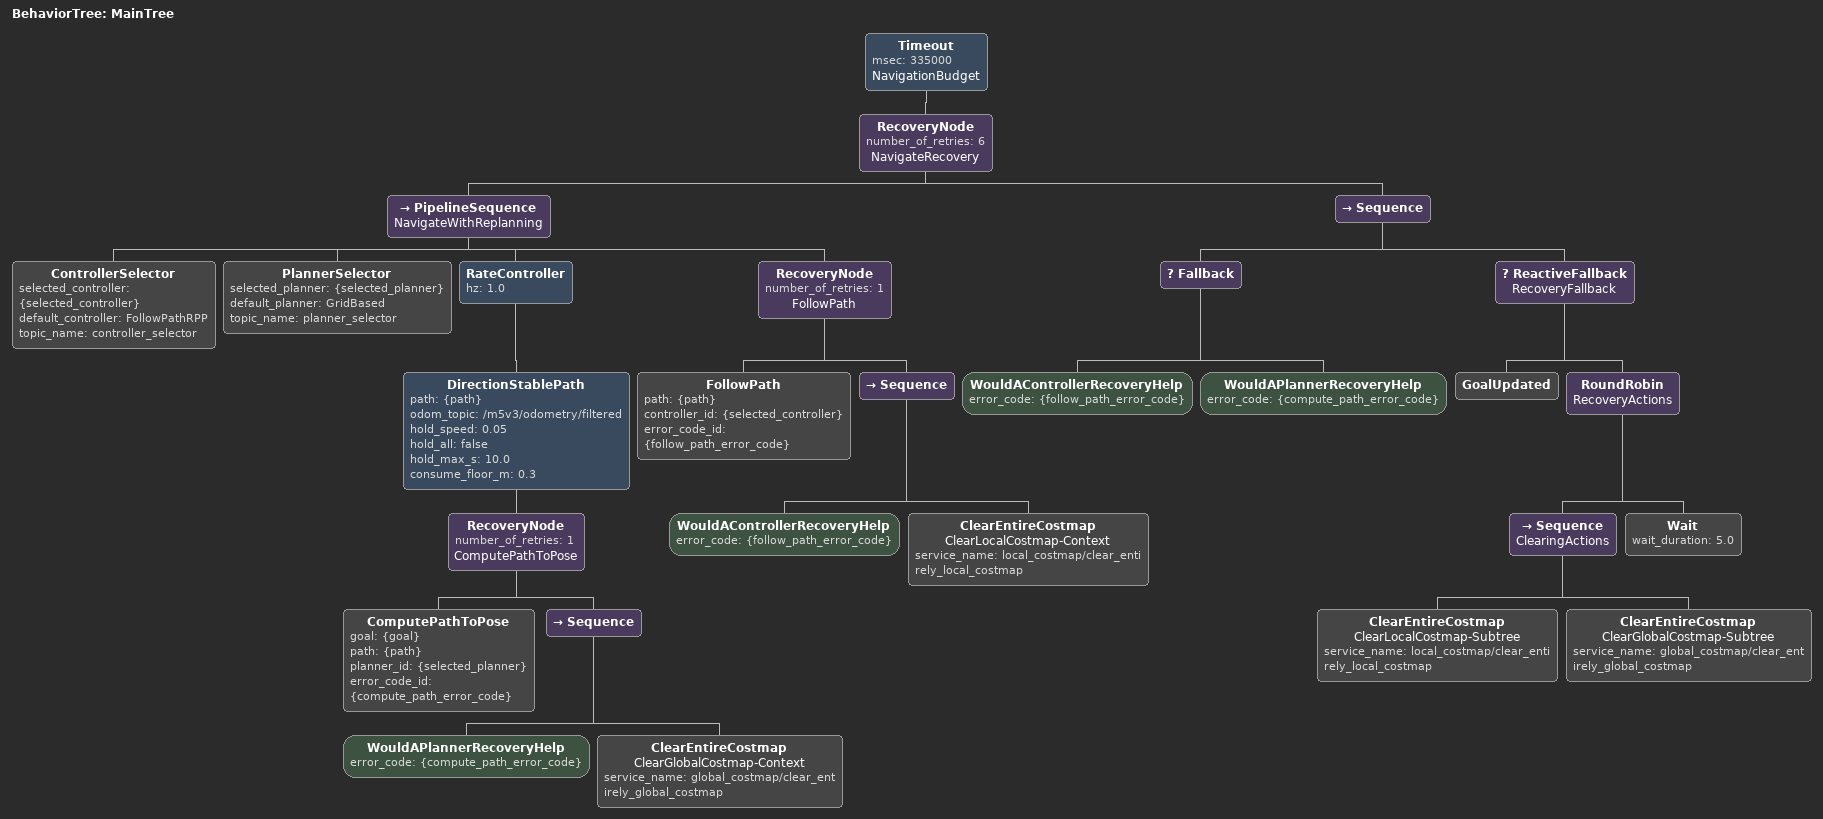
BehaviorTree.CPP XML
<root BTCPP_format="4" main_tree_to_execute="MainTree">
  <BehaviorTree ID="MainTree">
    <Timeout msec="335000" name="NavigationBudget">
      <RecoveryNode number_of_retries="6" name="NavigateRecovery">
        <PipelineSequence name="NavigateWithReplanning">
          <ControllerSelector selected_controller="{selected_controller}" default_controller="FollowPathRPP" topic_name="controller_selector"/>
          <PlannerSelector selected_planner="{selected_planner}" default_planner="GridBased" topic_name="planner_selector"/>
          <RateController hz="1.0">
            <DirectionStablePath path="{path}" odom_topic="/m5v3/odometry/filtered" hold_speed="0.05" hold_all="false" hold_max_s="10.0" consume_floor_m="0.3">
              <RecoveryNode number_of_retries="1" name="ComputePathToPose">
                <ComputePathToPose goal="{goal}" path="{path}" planner_id="{selected_planner}" error_code_id="{compute_path_error_code}"/>
                <Sequence>
                  <WouldAPlannerRecoveryHelp error_code="{compute_path_error_code}"/>
                  <ClearEntireCostmap name="ClearGlobalCostmap-Context" service_name="global_costmap/clear_entirely_global_costmap"/>
                </Sequence>
              </RecoveryNode>
            </DirectionStablePath>
          </RateController>
          <RecoveryNode number_of_retries="1" name="FollowPath">
            <FollowPath path="{path}" controller_id="{selected_controller}" error_code_id="{follow_path_error_code}"/>
            <Sequence>
              <WouldAControllerRecoveryHelp error_code="{follow_path_error_code}"/>
              <ClearEntireCostmap name="ClearLocalCostmap-Context" service_name="local_costmap/clear_entirely_local_costmap"/>
            </Sequence>
          </RecoveryNode>
        </PipelineSequence>
        <Sequence>
          <Fallback>
            <WouldAControllerRecoveryHelp error_code="{follow_path_error_code}"/>
            <WouldAPlannerRecoveryHelp error_code="{compute_path_error_code}"/>
          </Fallback>
          <ReactiveFallback name="RecoveryFallback">
            <GoalUpdated/>
            <RoundRobin name="RecoveryActions">
              <Sequence name="ClearingActions">
                <ClearEntireCostmap name="ClearLocalCostmap-Subtree" service_name="local_costmap/clear_entirely_local_costmap"/>
                <ClearEntireCostmap name="ClearGlobalCostmap-Subtree" service_name="global_costmap/clear_entirely_global_costmap"/>
              </Sequence>
              <Wait wait_duration="5.0"/>
            </RoundRobin>
          </ReactiveFallback>
        </Sequence>
      </RecoveryNode>
    </Timeout>
  </BehaviorTree>
</root>
